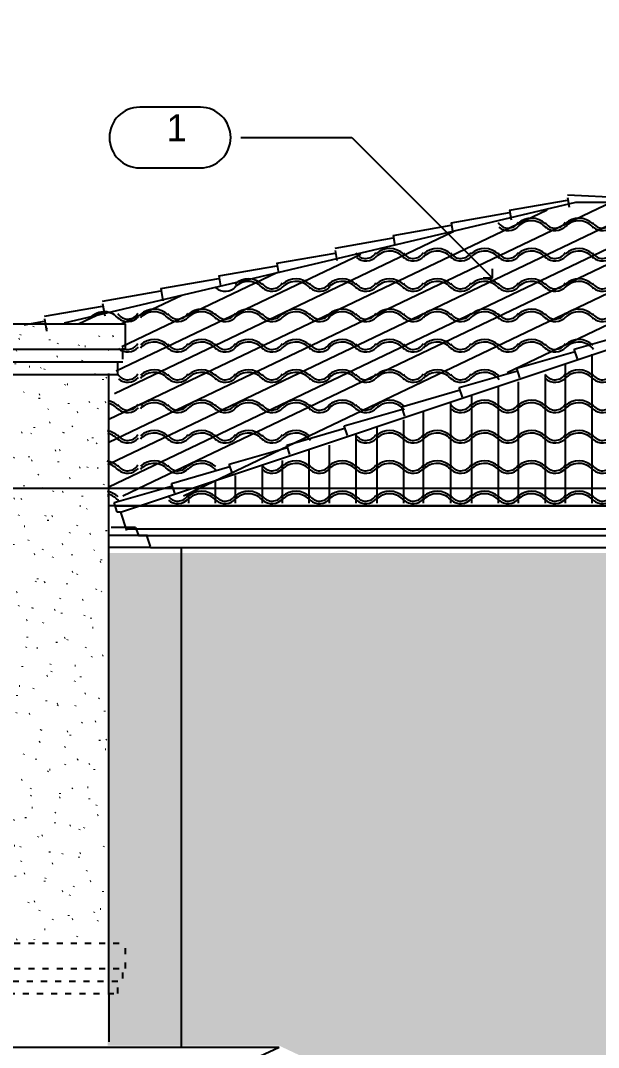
# Model space of a CAD drawing. Extents: x -92740 to -63661, y -15771 to -4391.
# Drawn here: x -81266.8 to -81145, y -13040.5 to -12824.1 of the extents above; entities that cross this region are included whole.
import ezdxf
from ezdxf.enums import TextEntityAlignment as Align

# ---------------------------------------------------------------- set-up
doc = ezdxf.new("R2010")
doc.units = 0
doc.header["$MEASUREMENT"] = 0
doc.linetypes.add('Dashed', pattern=[1, 0.3, -0.4, 0.3])
for name, color, linetype in [('B1NOTES', 2, 'Continuous'), ('ELEVATIONS', 7, 'Continuous'), ('ROOFTILE', 7, 'Continuous'), ('STUCCO', 4, 'Continuous')]:
    doc.layers.add(name, color=color, linetype=linetype)
doc.styles.add('DCADTXTSTYLE1', font='AVG_TP')
pattern_1 = [(20, (0, 0), (-2.1376259, 5.8730789), [-6.09375015, 0.15625]), (55, (0, 0), (-5.1197003, 3.58485273), [-6.09375015, 0.15625]), (80, (0, 0), (-6.15504846, 1.0853011), [-6.09375015, 0.15625])]

msp = doc.modelspace()

# ---------------------------------------------------------------- hatches: boundary and pattern name
at = {"layer": 'STUCCO', "linetype": 'Continuous', "ltscale": 12.78}
h = msp.add_hatch(dxfattribs=at)
h.set_pattern_fill('cement', color=9, scale=1.5625, style=0, pattern_type=2)
h.set_pattern_definition(pattern_1)
h.paths.add_polyline_path([(-81407.09, -12935.77), (-81407.09, -13008.72), (-81337.34, -13008.72), (-81337.34, -13017.77), (-81248.41, -13017.77), (-81248.41, -12897.43), (-81246.28, -12897.43), (-81246.28, -12895.83), (-81245.75, -12895.83), (-81245.75, -12893.7), (-81244.95, -12892.9), (-81244.95, -12888.38), (-81342.66, -12888.38), (-81342.66, -12894.77), (-81340.53, -12894.77), (-81338.93, -12896.36), (-81337.34, -12896.36), (-81337.34, -12899.03), (-81335.74, -12899.03)], flags=0)
h = msp.add_hatch(dxfattribs=at)
h.set_pattern_fill('cement', color=9, scale=1.5625, style=0, pattern_type=2)
h.set_pattern_definition(pattern_1)
h.paths.add_polyline_path([(-81044.99, -12961.33), (-81044.99, -12936.3), (-81248.41, -12936.3), (-81248.41, -13040.14), (-81212.2, -13040.14), (-81167.96, -13060.96), (-81167.96, -13067.3), (-81189.3, -13067.3), (-81189.3, -13079.54), (-81162.79, -13092.3), (-81119.01, -13092.3), (-81064.16, -13116.29), (-81064.16, -13121.61), (-81065.76, -13121.61), (-81065.76, -13123.21), (-81066.83, -13122.14), (-81066.83, -13124.81), (-81074.28, -13124.81), (-81074.28, -13133.86), (-81030.62, -13154.63), (-81030.62, -13158.35), (-81033.81, -13158.35), (-81033.81, -13159.42), (-81035.94, -13159.42), (-81035.94, -13161.02), (-81055.11, -13161.02), (-81055.11, -13262.19), (-81014.11, -13262.19), (-81014.11, -13001.27), (-80965.65, -13001.27), (-80965.65, -12993.28), (-81013.58, -12993.28), (-81013.58, -12961.33)], flags=0)

# ---------------------------------------------------------------- linework, layer by layer
at = {"layer": 'B1NOTES', "color": 1, "linetype": 'Continuous', "ltscale": 12.78}
for p, q in [((-81228.88, -12842.4), (-81241.66, -12842.4)), ((-81222.49, -12848.79), (-81222.49, -12848.79)), ((-81241.66, -12855.18), (-81228.88, -12855.18))]:
    msp.add_line(p, q, dxfattribs=at)
for centre, start, end in [((-81241.66, -12848.79), 90, 180), ((-81228.88, -12848.79), 0, 90), ((-81241.66, -12848.79), 180, 270), ((-81228.88, -12848.79), 270, 360)]:
    msp.add_arc(centre, 6.39, start, end, dxfattribs=at)
at = {"layer": 'ELEVATIONS', "color": 1, "linetype": 'Continuous', "ltscale": 12.78}
for p, q in [((-81245.72, -12927.71), (-80935.03, -12824.14)), ((-81151.49, -12860.88), (-81139.25, -12861.42)), ((-81151.49, -12861.42), (-81151.15, -12863.49)), ((-81149.8, -12862.48), (-81257.57, -12887.93)), ((-81163.74, -12864.08), (-81151.49, -12861.95)), ((-81049.25, -12862.48), (-81149.8, -12862.48)), ((-81175.99, -12866.74), (-81163.74, -12864.61)), ((-81163.74, -12864.08), (-81163.4, -12866.15)), ((-81188.24, -12869.4), (-81175.99, -12867.27)), ((-81175.99, -12866.74), (-81175.64, -12868.81)), ((-81200.48, -12872.07), (-81188.24, -12869.94)), ((-81188.24, -12869.4), (-81187.89, -12871.48)), ((-81212.73, -12875.26), (-81200.48, -12873.13)), ((-81200.48, -12872.6), (-81200.14, -12874.67)), ((-81224.98, -12877.92), (-81212.73, -12875.79)), ((-81212.73, -12875.26), (-81212.39, -12877.33)), ((-81237.23, -12880.59), (-81224.98, -12878.46)), ((-81224.98, -12877.92), (-81224.63, -12880)), ((-81237.23, -12880.59), (-81236.79, -12883.18)), ((-81249.47, -12883.25), (-81237.23, -12881.12)), ((-81261.72, -12886.44), (-81249.47, -12884.31)), ((-81249.47, -12883.78), (-81249.04, -12886.37)), ((-81261.72, -12886.98), (-81261.29, -12889.57)), ((-81342.66, -12888.04), (-81244.68, -12888.04)), ((-81266, -12888.25), (-81261.72, -12887.51)), ((-81244.68, -12893.37), (-81244.68, -12888.04)), ((-81150.07, -12893.37), (-81137.78, -12889.83)), ((-81342.66, -12893.37), (-81244.68, -12893.37)), ((-81245.21, -12895.5), (-81245.21, -12893.37)), ((-81162.19, -12897.41), (-81149.9, -12893.88)), ((-81149.4, -12895.39), (-81150.07, -12893.37)), ((-81340, -12896.03), (-81245.21, -12896.03)), ((-81246.28, -12898.69), (-81246.28, -12896.03)), ((-81174.32, -12901.45), (-81162.03, -12897.92)), ((-81161.52, -12899.43), (-81162.19, -12897.41)), ((-81337.87, -12898.69), (-81246.28, -12898.69)), ((-81248.18, -13029.15), (-81248.18, -12898.49)), ((-81186.44, -12905.5), (-81174.15, -12901.96)), ((-81173.65, -12903.47), (-81174.32, -12901.45)), ((-81198.57, -12909.54), (-81186.27, -12906)), ((-81185.77, -12907.52), (-81186.44, -12905.5)), ((-81210.69, -12913.58), (-81198.4, -12910.04)), ((-81197.89, -12911.56), (-81198.57, -12909.54)), ((-81222.82, -12917.62), (-81210.52, -12914.08)), ((-81210.02, -12915.6), (-81210.69, -12913.58)), ((-81222.14, -12919.64), (-81222.82, -12917.62)), ((-81234.94, -12921.66), (-81222.65, -12918.12)), ((-81234.27, -12923.68), (-81234.94, -12921.66)), ((-81247.06, -12925.7), (-81234.77, -12922.17)), ((-81044.97, -12926.38), (-81248.18, -12926.38)), ((-81246.39, -12927.72), (-81247.06, -12925.7)), ((-81245.72, -12927.71), (-81246.39, -12927.72)), ((-81245.72, -12927.71), (-81244.44, -12931.56)), ((-81240.27, -12932.63), (-81248.18, -12932.63)), ((-81242.52, -12930.92), (-81247.69, -12930.92)), ((-81244.54, -12931.24), (-81044.97, -12931.24)), ((-81242.52, -12930.92), (-81242.01, -12932.44)), ((-81241.95, -12932.63), (-81044.97, -12932.63)), ((-81240.33, -12932.44), (-81239.49, -12934.96)), ((-81239.42, -12935.15), (-81248.18, -12935.15)), ((-81239.42, -12935.15), (-81044.97, -12935.15)), ((-81232.94, -12935.15), (-81232.94, -13040.48))]:
    msp.add_line(p, q, dxfattribs=at)
at = {"layer": 'ELEVATIONS', "color": 2, "linetype": 'Continuous', "ltscale": 8.52}
for p, q in [((-81220.36, -12848.79), (-81196.93, -12848.79)), ((-81196.93, -12848.79), (-81167.29, -12878.44))]:
    msp.add_line(p, q, dxfattribs=at)
at = {"layer": 'ELEVATIONS', "color": 1, "linetype": 'Continuous', "ltscale": 8.52}
for q in [(-81167.29, -12876.43), (-81169.3, -12878.44)]:
    msp.add_line((-81167.29, -12878.44), q, dxfattribs=at)
at = {"layer": 'ELEVATIONS', "color": 2, "linetype": 'Continuous', "ltscale": 12.78}
for p, q in [((-81319.23, -12922.65), (-80587.54, -12922.65)), ((-81246.81, -12926.38), (-81044.97, -12926.38))]:
    msp.add_line(p, q, dxfattribs=at)
at = {"layer": 'ELEVATIONS', "color": 10, "linetype": 'Dashed', "ltscale": 4.26}
for p, q in [((-81342.66, -13018.5), (-81244.68, -13018.5)), ((-81244.68, -13023.83), (-81244.68, -13018.5)), ((-81342.66, -13023.83), (-81244.68, -13023.83)), ((-81245.21, -13025.96), (-81245.21, -13023.83)), ((-81340, -13026.49), (-81245.21, -13026.49)), ((-81246.28, -13029.15), (-81246.28, -13026.49)), ((-81337.87, -13029.15), (-81246.28, -13029.15))]:
    msp.add_line(p, q, dxfattribs=at)
at = {"layer": 'ELEVATIONS', "color": 8, "linetype": 'Continuous', "ltscale": 12.78}
for p, q in [((-81248.18, -13029.15), (-81248.18, -13039.27)), ((-81212.26, -13040.48), (-81365.9, -13040.48)), ((-81212.26, -13040.48), (-81256.56, -13060.96))]:
    msp.add_line(p, q, dxfattribs=at)
at = {"layer": 'ROOFTILE', "color": 7, "linetype": 'Continuous', "ltscale": 12.78}
for p, q in [((-81248.18, -12912.95), (-81142.01, -12862.26)), ((-81248.18, -12922.36), (-81122.31, -12862.26)), ((-81247.98, -12917.44), (-81132.43, -12862.26)), ((-81245.21, -12924.25), (-81115.39, -12862.26)), ((-81232.43, -12924.25), (-81102.61, -12862.26)), ((-81164.21, -12898.29), (-81088.76, -12862.26)), ((-81248.18, -12908.12), (-81155.79, -12864.01)), ((-81246.97, -12902.72), (-81175.57, -12868.62)), ((-81246.6, -12897.96), (-81195.06, -12873.35)), ((-81245.46, -12892.84), (-81212.8, -12877.25)), ((-81245.57, -12888.06), (-81232.81, -12881.97)), ((-81254.59, -12888.05), (-81249.39, -12885.56)), ((-81146.28, -12925.85), (-81146.28, -12894.43)), ((-81151.94, -12925.85), (-81151.94, -12896.56)), ((-81161.81, -12925.85), (-81161.81, -12900.29)), ((-81156.15, -12925.85), (-81156.15, -12898.69)), ((-81166.03, -12925.85), (-81166.03, -12901.35)), ((-81176.09, -12925.85), (-81176.09, -12904.55)), ((-81171.69, -12925.85), (-81171.69, -12902.95)), ((-81181.85, -12925.85), (-81181.85, -12906.68)), ((-81185.98, -12925.85), (-81185.98, -12908.28)), ((-81191.64, -12925.85), (-81191.64, -12909.87)), ((-81196.04, -12925.85), (-81196.04, -12911.47)), ((-81205.92, -12925.85), (-81205.92, -12914.67)), ((-81201.7, -12925.85), (-81201.7, -12913.6)), ((-81211.58, -12925.85), (-81211.58, -12916.8)), ((-81215.79, -12925.85), (-81215.79, -12917.86)), ((-81225.67, -12925.85), (-81225.67, -12921.06)), ((-81221.45, -12925.85), (-81221.45, -12919.99)), ((-81231.33, -12925.85), (-81231.33, -12923.72))]:
    msp.add_line(p, q, dxfattribs=at)
for centre, radius, start, end in [((-81159.13, -12870.16), 4.37, 46.5154, 131.1465), ((-81149.13, -12870.16), 4.37, 46.5154, 131.1465), ((-81164.01, -12865.43), 2.44, 211.6504, 331.6052), ((-81164.01, -12865.43), 2.97, 228.3381, 319.0707), ((-81159.13, -12870.16), 3.84, 36.0644, 138.0128), ((-81154.13, -12865.43), 2.44, 211.6504, 331.6052), ((-81154.13, -12865.43), 2.97, 228.3381, 319.0707), ((-81149.13, -12870.16), 3.84, 36.0644, 138.0128), ((-81144.13, -12865.43), 2.44, 211.6504, 331.6052), ((-81144.13, -12865.43), 2.97, 228.3381, 319.0707), ((-81189.02, -12876.55), 4.37, 46.5154, 131.1465), ((-81179.01, -12876.55), 4.37, 46.5154, 131.1465), ((-81169.01, -12876.55), 4.37, 46.5154, 131.1465), ((-81159.13, -12876.55), 4.37, 46.5154, 131.1465), ((-81149.13, -12876.55), 4.37, 46.5154, 131.1465), ((-81194.02, -12871.82), 2.44, 211.6504, 331.6052), ((-81194.02, -12871.82), 2.97, 228.3381, 319.0707), ((-81189.02, -12876.55), 3.84, 36.0644, 138.0128), ((-81184.02, -12871.82), 2.44, 211.6504, 331.6052), ((-81184.02, -12871.82), 2.97, 228.3381, 319.0707), ((-81179.01, -12876.55), 3.84, 36.0644, 138.0128), ((-81174.01, -12871.82), 2.44, 211.6504, 331.6052), ((-81174.01, -12871.82), 2.97, 228.3381, 319.0707), ((-81169.01, -12876.55), 3.84, 36.0644, 138.0128), ((-81164.01, -12871.82), 2.44, 211.6504, 331.6052), ((-81164.01, -12871.82), 2.97, 228.3381, 319.0707), ((-81159.13, -12876.55), 3.84, 36.0644, 138.0128), ((-81154.13, -12871.82), 2.44, 211.6504, 331.6052), ((-81154.13, -12871.82), 2.97, 228.3381, 319.0707), ((-81149.13, -12876.55), 3.84, 36.0644, 138.0128), ((-81144.13, -12871.82), 2.44, 211.6504, 331.6052), ((-81144.13, -12871.82), 2.97, 228.3381, 319.0707), ((-81218.77, -12882.94), 4.37, 46.5154, 131.1465), ((-81208.77, -12882.94), 4.37, 46.5154, 131.1465), ((-81199.02, -12882.94), 4.37, 46.5154, 131.1465), ((-81189.02, -12882.94), 4.37, 46.5154, 131.1465), ((-81179.01, -12882.94), 4.37, 46.5154, 131.1465), ((-81169.01, -12882.94), 4.37, 46.5154, 131.1465), ((-81159.13, -12882.94), 4.37, 46.5154, 131.1465), ((-81149.13, -12882.94), 4.37, 46.5154, 131.1465), ((-81223.65, -12878.21), 2.97, 228.3381, 319.0707), ((-81218.77, -12882.94), 3.84, 36.0644, 138.0128), ((-81213.77, -12878.21), 2.44, 211.6504, 331.6052), ((-81213.77, -12878.21), 2.97, 228.3381, 319.0707), ((-81208.77, -12882.94), 3.84, 36.0644, 138.0128), ((-81203.77, -12878.21), 2.44, 211.6504, 331.6052), ((-81203.77, -12878.21), 2.97, 228.3381, 319.0707), ((-81199.02, -12882.94), 3.84, 36.0644, 138.0128), ((-81194.02, -12878.21), 2.44, 211.6504, 331.6052), ((-81194.02, -12878.21), 2.97, 228.3381, 319.0707), ((-81189.02, -12882.94), 3.84, 36.0644, 138.0128), ((-81184.02, -12878.21), 2.44, 211.6504, 331.6052), ((-81184.02, -12878.21), 2.97, 228.3381, 319.0707), ((-81179.01, -12882.94), 3.84, 36.0644, 138.0128), ((-81174.01, -12878.21), 2.44, 211.6504, 331.6052), ((-81174.01, -12878.21), 2.97, 228.3381, 319.0707), ((-81169.01, -12882.94), 3.84, 36.0644, 138.0128), ((-81164.01, -12878.21), 2.44, 211.6504, 331.6052), ((-81164.01, -12878.21), 2.97, 228.3381, 319.0707), ((-81159.13, -12882.94), 3.84, 36.0644, 138.0128), ((-81154.13, -12878.21), 2.44, 211.6504, 331.6052), ((-81154.13, -12878.21), 2.97, 228.3381, 319.0707), ((-81149.13, -12882.94), 3.84, 36.0644, 138.0128), ((-81144.13, -12878.21), 2.44, 211.6504, 331.6052), ((-81144.13, -12878.21), 2.97, 228.3381, 319.0707), ((-81238.65, -12889.33), 4.37, 46.5154, 131.1465), ((-81228.65, -12889.33), 4.37, 46.5154, 131.1465), ((-81218.77, -12889.33), 4.37, 46.5154, 131.1465), ((-81208.77, -12889.33), 4.37, 46.5154, 131.1465), ((-81199.02, -12889.33), 4.37, 46.5154, 131.1465), ((-81189.02, -12889.33), 4.37, 46.5154, 131.1465), ((-81179.01, -12889.33), 4.37, 46.5154, 131.1465), ((-81169.01, -12889.33), 4.37, 46.5154, 131.1465), ((-81159.13, -12889.33), 4.37, 46.5154, 131.1465), ((-81149.13, -12889.33), 4.37, 46.5154, 131.1465), ((-81249.19, -12889.33), 3.84, 36.0644, 138.0128), ((-81244.19, -12884.6), 2.44, 211.6504, 331.6052), ((-81244.19, -12884.6), 2.97, 228.3381, 319.0707), ((-81238.65, -12889.33), 3.84, 36.0644, 138.0128), ((-81233.65, -12884.6), 2.44, 211.6504, 331.6052), ((-81233.65, -12884.6), 2.97, 228.3381, 319.0707), ((-81228.65, -12889.33), 3.84, 36.0644, 138.0128), ((-81223.65, -12884.6), 2.44, 211.6504, 331.6052), ((-81223.65, -12884.6), 2.97, 228.3381, 319.0707), ((-81218.77, -12889.33), 3.84, 36.0644, 138.0128), ((-81213.77, -12884.6), 2.44, 211.6504, 331.6052), ((-81213.77, -12884.6), 2.97, 228.3381, 319.0707), ((-81208.77, -12889.33), 3.84, 36.0644, 138.0128), ((-81203.77, -12884.6), 2.44, 211.6504, 331.6052), ((-81203.77, -12884.6), 2.97, 228.3381, 319.0707), ((-81199.02, -12889.33), 3.84, 36.0644, 138.0128), ((-81194.02, -12884.6), 2.44, 211.6504, 331.6052), ((-81194.02, -12884.6), 2.97, 228.3381, 319.0707), ((-81189.02, -12889.33), 3.84, 36.0644, 138.0128), ((-81184.02, -12884.6), 2.44, 211.6504, 331.6052), ((-81184.02, -12884.6), 2.97, 228.3381, 319.0707), ((-81179.01, -12889.33), 3.84, 36.0644, 138.0128), ((-81174.01, -12884.6), 2.44, 211.6504, 331.6052), ((-81174.01, -12884.6), 2.97, 228.3381, 319.0707), ((-81169.01, -12889.33), 3.84, 36.0644, 138.0128), ((-81164.01, -12884.6), 2.44, 211.6504, 331.6052), ((-81164.01, -12884.6), 2.97, 228.3381, 319.0707), ((-81159.13, -12889.33), 3.84, 36.0644, 138.0128), ((-81154.13, -12884.6), 2.44, 211.6504, 331.6052), ((-81154.13, -12884.6), 2.97, 228.3381, 319.0707), ((-81149.13, -12889.33), 3.84, 36.0644, 138.0128), ((-81144.13, -12884.6), 2.44, 211.6504, 331.6052), ((-81144.13, -12884.6), 2.97, 228.3381, 319.0707), ((-81238.65, -12895.72), 4.37, 46.5154, 131.1465), ((-81228.65, -12895.72), 4.37, 46.5154, 131.1465), ((-81218.77, -12895.72), 4.37, 46.5154, 131.1465), ((-81208.77, -12895.72), 4.37, 46.5154, 131.1465), ((-81199.02, -12895.72), 4.37, 46.5154, 131.1465), ((-81189.02, -12895.72), 4.37, 46.5154, 131.1465), ((-81179.01, -12895.72), 4.37, 46.5154, 131.1465), ((-81169.01, -12895.72), 4.37, 46.5154, 131.1465), ((-81159.13, -12895.72), 4.37, 46.5154, 131.1465), ((-81149.13, -12895.72), 4.37, 46.5154, 131.1465), ((-81244.19, -12890.99), 2.97, 228.3381, 319.0707), ((-81244.19, -12890.99), 2.44, 240.1584, 331.6052), ((-81238.65, -12895.72), 3.84, 36.0644, 138.0128), ((-81233.65, -12890.99), 2.44, 211.6504, 331.6052), ((-81233.65, -12890.99), 2.97, 228.3381, 319.0707), ((-81228.65, -12895.72), 3.84, 36.0644, 138.0128), ((-81223.65, -12890.99), 2.44, 211.6504, 331.6052), ((-81223.65, -12890.99), 2.97, 228.3381, 319.0707), ((-81218.77, -12895.72), 3.84, 36.0644, 138.0128), ((-81213.77, -12890.99), 2.44, 211.6504, 331.6052), ((-81213.77, -12890.99), 2.97, 228.3381, 319.0707), ((-81208.77, -12895.72), 3.84, 36.0644, 138.0128), ((-81203.77, -12890.99), 2.44, 211.6504, 331.6052), ((-81203.77, -12890.99), 2.97, 228.3381, 319.0707), ((-81199.02, -12895.72), 3.84, 36.0644, 138.0128), ((-81194.02, -12890.99), 2.44, 211.6504, 331.6052), ((-81194.02, -12890.99), 2.97, 228.3381, 319.0707), ((-81189.02, -12895.72), 3.84, 36.0644, 138.0128), ((-81184.02, -12890.99), 2.44, 211.6504, 331.6052), ((-81184.02, -12890.99), 2.97, 228.3381, 319.0707), ((-81179.01, -12895.72), 3.84, 36.0644, 138.0128), ((-81174.01, -12890.99), 2.44, 211.6504, 331.6052), ((-81174.01, -12890.99), 2.97, 228.3381, 319.0707), ((-81169.01, -12895.72), 3.84, 36.0644, 138.0128), ((-81164.01, -12890.99), 2.44, 211.6504, 331.6052), ((-81164.01, -12890.99), 2.97, 228.3381, 319.0707), ((-81159.13, -12895.72), 3.84, 36.0644, 138.0128), ((-81154.13, -12890.99), 2.44, 211.6504, 331.6052), ((-81154.13, -12890.99), 2.97, 228.3381, 319.0707), ((-81149.13, -12895.72), 3.84, 36.0644, 138.0128), ((-81238.65, -12902.11), 4.37, 46.5154, 131.1465), ((-81238.65, -12902.11), 3.84, 36.0644, 138.0128), ((-81228.65, -12902.11), 4.37, 46.5154, 131.1465), ((-81228.65, -12902.11), 3.84, 36.0644, 138.0128), ((-81218.77, -12902.11), 4.37, 46.5154, 131.1465), ((-81218.77, -12902.11), 3.84, 36.0644, 138.0128), ((-81208.77, -12902.11), 4.37, 46.5154, 131.1465), ((-81208.77, -12902.11), 3.84, 36.0644, 138.0128), ((-81199.02, -12902.11), 4.37, 46.5154, 131.1465), ((-81199.02, -12902.11), 3.84, 36.0644, 138.0128), ((-81189.02, -12902.11), 4.37, 46.5154, 131.1465), ((-81189.02, -12902.11), 3.84, 36.0644, 138.0128), ((-81179.01, -12902.11), 4.37, 46.5154, 131.1465), ((-81179.01, -12902.11), 3.84, 36.0644, 138.0128), ((-81169.01, -12902.11), 4.37, 46.5154, 131.1465), ((-81169.01, -12902.11), 3.84, 36.0644, 138.0128), ((-81149.13, -12902.11), 4.37, 46.5154, 131.1465), ((-81149.13, -12902.11), 3.84, 36.0644, 138.0128), ((-81244.19, -12897.38), 2.44, 211.6504, 331.6052), ((-81244.19, -12897.38), 2.97, 228.3381, 319.0707), ((-81233.65, -12897.38), 2.44, 211.6504, 331.6052), ((-81233.65, -12897.38), 2.97, 228.3381, 319.0707), ((-81223.65, -12897.38), 2.44, 211.6504, 331.6052), ((-81223.65, -12897.38), 2.97, 228.3381, 319.0707), ((-81213.77, -12897.38), 2.44, 211.6504, 331.6052), ((-81213.77, -12897.38), 2.97, 228.3381, 319.0707), ((-81203.77, -12897.38), 2.44, 211.6504, 331.6052), ((-81203.77, -12897.38), 2.97, 228.3381, 319.0707), ((-81194.02, -12897.38), 2.44, 211.6504, 331.6052), ((-81194.02, -12897.38), 2.97, 228.3381, 319.0707), ((-81184.02, -12897.38), 2.44, 211.6504, 331.6052), ((-81184.02, -12897.38), 2.97, 228.3381, 319.0707), ((-81174.01, -12897.38), 2.44, 211.6504, 331.6052), ((-81174.01, -12897.38), 2.97, 228.3381, 319.0707), ((-81154.13, -12897.38), 2.44, 211.6504, 331.6052), ((-81154.13, -12897.38), 2.97, 228.3381, 319.0707), ((-81144.13, -12897.38), 2.44, 211.6504, 331.6052), ((-81144.13, -12897.38), 2.97, 228.3381, 319.0707), ((-81249.19, -12908.5), 4.37, 46.5154, 75.7336), ((-81238.65, -12908.5), 4.37, 46.5154, 131.1465), ((-81238.65, -12908.5), 3.84, 36.0644, 138.0128), ((-81228.65, -12908.5), 4.37, 46.5154, 131.1465), ((-81228.65, -12908.5), 3.84, 36.0644, 138.0128), ((-81218.77, -12908.5), 4.37, 46.5154, 131.1465), ((-81218.77, -12908.5), 3.84, 36.0644, 138.0128), ((-81208.77, -12908.5), 4.37, 46.5154, 131.1465), ((-81208.77, -12908.5), 3.84, 36.0644, 138.0128), ((-81199.02, -12908.5), 4.37, 46.5154, 131.1465), ((-81199.02, -12908.5), 3.84, 36.0644, 138.0128), ((-81189.02, -12908.5), 4.37, 46.5154, 131.1465), ((-81189.02, -12908.5), 3.84, 36.0644, 138.0128), ((-81169.01, -12908.5), 4.37, 46.5154, 131.1465), ((-81169.01, -12908.5), 3.84, 36.0644, 138.0128), ((-81159.13, -12908.5), 4.37, 46.5154, 131.1465), ((-81159.13, -12908.5), 3.84, 36.0644, 138.0128), ((-81149.13, -12908.5), 4.37, 46.5154, 131.1465), ((-81149.13, -12908.5), 3.84, 36.0644, 138.0128), ((-81249.19, -12908.5), 3.84, 36.0644, 75.7336), ((-81244.19, -12903.77), 2.44, 211.6504, 331.6052), ((-81244.19, -12903.77), 2.97, 228.3381, 319.0707), ((-81233.65, -12903.77), 2.44, 211.6504, 331.6052), ((-81233.65, -12903.77), 2.97, 228.3381, 319.0707), ((-81223.65, -12903.77), 2.44, 211.6504, 331.6052), ((-81223.65, -12903.77), 2.97, 228.3381, 319.0707), ((-81213.77, -12903.77), 2.44, 211.6504, 331.6052), ((-81213.77, -12903.77), 2.97, 228.3381, 319.0707), ((-81203.77, -12903.77), 2.44, 211.6504, 331.6052), ((-81203.77, -12903.77), 2.97, 228.3381, 319.0707), ((-81194.02, -12903.77), 2.44, 211.6504, 331.6052), ((-81194.02, -12903.77), 2.97, 228.3381, 319.0707), ((-81174.01, -12903.77), 2.44, 211.6504, 331.6052), ((-81174.01, -12903.77), 2.97, 228.3381, 319.0707), ((-81164.01, -12903.77), 2.44, 211.6504, 331.6052), ((-81164.01, -12903.77), 2.97, 228.3381, 319.0707), ((-81154.13, -12903.77), 2.44, 211.6504, 331.6052), ((-81154.13, -12903.77), 2.97, 228.3381, 319.0707), ((-81144.13, -12903.77), 2.44, 211.6504, 331.6052), ((-81144.13, -12903.77), 2.97, 228.3381, 319.0707), ((-81249.19, -12914.89), 4.37, 46.5154, 80.4924), ((-81249.19, -12914.89), 3.84, 36.0644, 77.7666), ((-81238.65, -12914.89), 4.37, 46.5154, 131.1465), ((-81238.65, -12914.89), 3.84, 36.0644, 138.0128), ((-81228.65, -12914.89), 4.37, 46.5154, 131.1465), ((-81228.65, -12914.89), 3.84, 36.0644, 138.0128), ((-81218.77, -12914.89), 4.37, 46.5154, 131.1465), ((-81218.77, -12914.89), 3.84, 36.0644, 138.0128), ((-81208.77, -12914.89), 4.37, 46.5154, 131.1465), ((-81208.77, -12914.89), 3.84, 36.0644, 138.0128), ((-81189.02, -12914.89), 4.37, 46.5154, 131.1465), ((-81189.02, -12914.89), 3.84, 36.0644, 138.0128), ((-81179.01, -12914.89), 4.37, 46.5154, 131.1465), ((-81179.01, -12914.89), 3.84, 36.0644, 138.0128), ((-81169.01, -12914.89), 4.37, 46.5154, 131.1465), ((-81169.01, -12914.89), 3.84, 36.0644, 138.0128), ((-81159.13, -12914.89), 4.37, 46.5154, 131.1465), ((-81159.13, -12914.89), 3.84, 36.0644, 138.0128), ((-81149.13, -12914.89), 4.37, 46.5154, 131.1465), ((-81149.13, -12914.89), 3.84, 36.0644, 138.0128), ((-81244.19, -12910.16), 2.44, 211.6504, 331.6052), ((-81244.19, -12910.16), 2.97, 228.3381, 319.0707), ((-81233.65, -12910.16), 2.44, 211.6504, 331.6052), ((-81233.65, -12910.16), 2.97, 228.3381, 319.0707), ((-81223.65, -12910.16), 2.44, 211.6504, 331.6052), ((-81223.65, -12910.16), 2.97, 228.3381, 319.0707), ((-81213.77, -12910.16), 2.44, 211.6504, 331.6052), ((-81213.77, -12910.16), 2.97, 228.3381, 319.0707), ((-81194.02, -12910.16), 2.44, 211.6504, 331.6052), ((-81194.02, -12910.16), 2.97, 228.3381, 319.0707), ((-81184.02, -12910.16), 2.44, 211.6504, 331.6052), ((-81184.02, -12910.16), 2.97, 228.3381, 319.0707), ((-81174.01, -12910.16), 2.44, 211.6504, 331.6052), ((-81174.01, -12910.16), 2.97, 228.3381, 319.0707), ((-81164.01, -12910.16), 2.44, 211.6504, 331.6052), ((-81164.01, -12910.16), 2.97, 228.3381, 319.0707), ((-81154.13, -12910.16), 2.44, 211.6504, 331.6052), ((-81154.13, -12910.16), 2.97, 228.3381, 319.0707), ((-81144.13, -12910.16), 2.44, 211.6504, 331.6052), ((-81144.13, -12910.16), 2.97, 228.3381, 319.0707), ((-81249.19, -12921.28), 4.37, 46.5154, 81.4485), ((-81249.19, -12921.28), 3.84, 36.0644, 77.7666), ((-81244.19, -12916.55), 2.44, 211.6504, 331.6052), ((-81238.65, -12921.28), 4.37, 46.5154, 131.1465), ((-81238.65, -12921.28), 3.84, 36.0644, 138.0128), ((-81233.65, -12916.55), 2.44, 211.6504, 331.6052), ((-81228.65, -12921.28), 4.37, 46.5154, 131.1465), ((-81228.65, -12921.28), 3.84, 36.0644, 138.0128), ((-81213.77, -12916.55), 2.44, 211.6504, 331.6052), ((-81208.77, -12921.28), 4.37, 46.5154, 131.1465), ((-81208.77, -12921.28), 3.84, 36.0644, 138.0128), ((-81203.77, -12916.55), 2.44, 211.6504, 331.6052), ((-81199.02, -12921.28), 4.37, 46.5154, 131.1465), ((-81199.02, -12921.28), 3.84, 36.0644, 138.0128), ((-81194.02, -12916.55), 2.44, 211.6504, 331.6052), ((-81189.02, -12921.28), 4.37, 46.5154, 131.1465), ((-81189.02, -12921.28), 3.84, 36.0644, 138.0128), ((-81184.02, -12916.55), 2.44, 211.6504, 331.6052), ((-81179.01, -12921.28), 4.37, 46.5154, 131.1465), ((-81179.01, -12921.28), 3.84, 36.0644, 138.0128), ((-81174.01, -12916.55), 2.44, 211.6504, 331.6052), ((-81169.01, -12921.28), 4.37, 46.5154, 131.1465), ((-81169.01, -12921.28), 3.84, 36.0644, 138.0128), ((-81164.01, -12916.55), 2.44, 211.6504, 331.6052), ((-81159.13, -12921.28), 4.37, 46.5154, 131.1465), ((-81159.13, -12921.28), 3.84, 36.0644, 138.0128), ((-81154.13, -12916.55), 2.44, 211.6504, 331.6052), ((-81149.13, -12921.28), 4.37, 46.5154, 131.1465), ((-81149.13, -12921.28), 3.84, 36.0644, 138.0128), ((-81144.13, -12916.55), 2.44, 211.6504, 331.6052), ((-81244.19, -12916.55), 2.97, 228.3381, 319.0707), ((-81233.65, -12916.55), 2.97, 228.3381, 319.0707), ((-81213.77, -12916.55), 2.97, 228.3381, 319.0707), ((-81203.77, -12916.55), 2.97, 228.3381, 319.0707), ((-81194.02, -12916.55), 2.97, 228.3381, 319.0707), ((-81184.02, -12916.55), 2.97, 228.3381, 319.0707), ((-81174.01, -12916.55), 2.97, 228.3381, 319.0707), ((-81164.01, -12916.55), 2.97, 228.3381, 319.0707), ((-81154.13, -12916.55), 2.97, 228.3381, 319.0707), ((-81144.13, -12916.55), 2.97, 228.3381, 319.0707), ((-81249.19, -12927.67), 4.37, 46.5154, 80.4924), ((-81249.19, -12927.67), 3.84, 36.0644, 77.7666), ((-81233.65, -12922.94), 2.44, 211.6504, 331.6052), ((-81228.65, -12927.67), 4.37, 46.5154, 131.1465), ((-81228.65, -12927.67), 3.84, 36.0644, 138.0128), ((-81223.65, -12922.94), 2.44, 211.6504, 331.6052), ((-81218.77, -12927.67), 4.37, 46.5154, 131.1465), ((-81218.77, -12927.67), 3.84, 36.0644, 138.0128), ((-81213.77, -12922.94), 2.44, 211.6504, 331.6052), ((-81208.77, -12927.67), 4.37, 46.5154, 131.1465), ((-81208.77, -12927.67), 3.84, 36.0644, 138.0128), ((-81203.77, -12922.94), 2.44, 211.6504, 331.6052), ((-81199.02, -12927.67), 4.37, 46.5154, 131.1465), ((-81199.02, -12927.67), 3.84, 36.0644, 138.0128), ((-81194.02, -12922.94), 2.44, 211.6504, 331.6052), ((-81189.02, -12927.67), 4.37, 46.5154, 131.1465), ((-81189.02, -12927.67), 3.84, 36.0644, 138.0128), ((-81184.02, -12922.94), 2.44, 211.6504, 331.6052), ((-81179.01, -12927.67), 4.37, 46.5154, 131.1465), ((-81179.01, -12927.67), 3.84, 36.0644, 138.0128), ((-81174.01, -12922.94), 2.44, 211.6504, 331.6052), ((-81169.01, -12927.67), 4.37, 46.5154, 131.1465), ((-81169.01, -12927.67), 3.84, 36.0644, 138.0128), ((-81164.01, -12922.94), 2.44, 211.6504, 331.6052), ((-81159.13, -12927.67), 4.37, 46.5154, 131.1465), ((-81159.13, -12927.67), 3.84, 36.0644, 138.0128), ((-81154.13, -12922.94), 2.44, 211.6504, 331.6052), ((-81149.13, -12927.67), 4.37, 46.5154, 131.1465), ((-81149.13, -12927.67), 3.84, 36.0644, 138.0128), ((-81144.13, -12922.94), 2.44, 211.6504, 331.6052), ((-81233.65, -12922.94), 2.97, 228.3381, 319.0707), ((-81223.65, -12922.94), 2.97, 228.3381, 319.0707), ((-81213.77, -12922.94), 2.97, 228.3381, 319.0707), ((-81203.77, -12922.94), 2.97, 228.3381, 319.0707), ((-81194.02, -12922.94), 2.97, 228.3381, 319.0707), ((-81184.02, -12922.94), 2.97, 228.3381, 319.0707), ((-81174.01, -12922.94), 2.97, 228.3381, 319.0707), ((-81164.01, -12922.94), 2.97, 228.3381, 319.0707), ((-81154.13, -12922.94), 2.97, 228.3381, 319.0707), ((-81144.13, -12922.94), 2.97, 228.3381, 319.0707)]:
    msp.add_arc(centre, radius, start, end, dxfattribs=at)

# ---------------------------------------------------------------- texts
at = {"layer": 'B1NOTES', "color": 3, "linetype": 'Continuous', "ltscale": 8.52, "style": 'DCADTXTSTYLE1'}
msp.add_text('1', height=5.68, dxfattribs=at).set_placement((-81235.98, -12851.28), align=Align.BOTTOM_LEFT)

doc.saveas('drawing.dxf')
